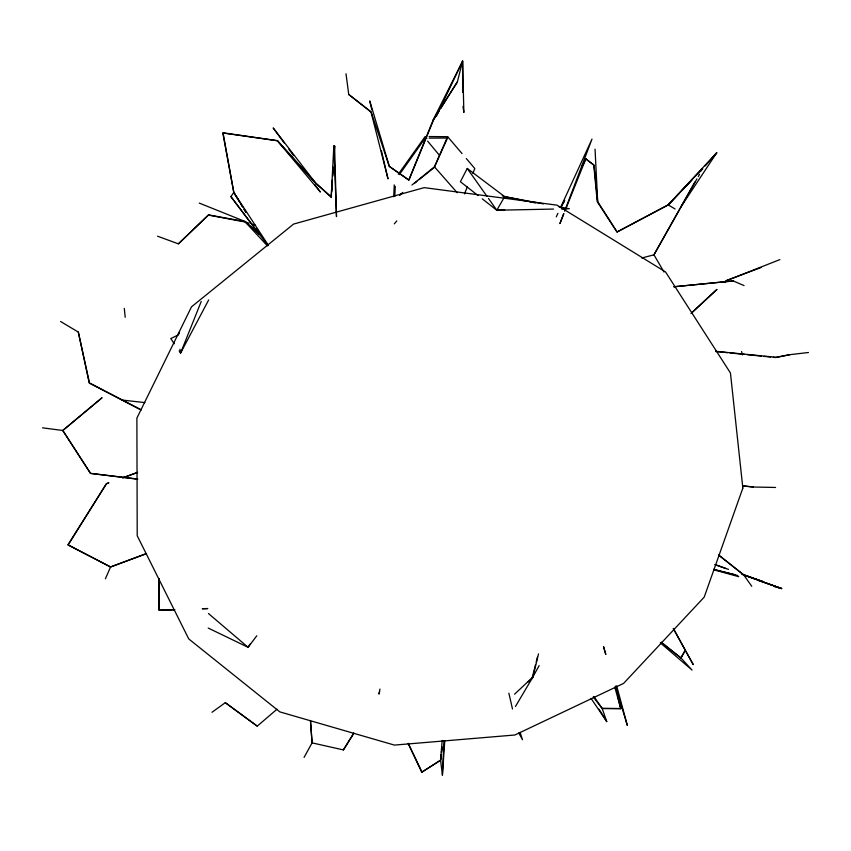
<?xml version="1.0" encoding="UTF-8"?>
<svg xmlns="http://www.w3.org/2000/svg" width="851" height="851" viewBox="0 0 851 851"><rect width="100%" height="100%" fill="white"/><g stroke="black" fill="none" stroke-linecap="round" stroke-linejoin="round"><path stroke-width="1.28" d="M159.19 578.85L159.158 610.263L174.881 609.71L159.094 610.199L159.031 578.765M462.625 92.387L462.625 61.123L433.276 119.704L408.767 180.05L389.258 166.381L371.132 111.949L348.75 94.482L345.995 73.75M393.726 196.73L394.247 184.869M442.18 740.444L440.573 760.209L442.403 775.101L443.977 740.678M239.216 201.325L233.812 192.475L222.792 133.001L277.394 140.745L315.285 182.805L331.188 197.145L333.847 145.968L334.603 146.064L336.496 216.622L333.847 145.968M394.758 196.475L395.29 186.305M331.486 194.379L331.316 196.985L315.37 182.742L277.479 140.681L223.047 132.799L233.812 192.475L242.62 206.825M331.656 191.762L332.326 181.327M332.667 176.104L333.166 168.264M331.188 197.145L332.326 180.114M332.581 176.189L333.198 167.019M442.403 775.101L444.775 740.806M379.961 689.065L378.972 694.118L379.599 691.693M515.44 706.5L532.886 677.056L538.513 653.898M440.584 108.715L457.381 81.866L462.625 61.123L463.869 112.46L462.976 106.492M528.163 682.002L532.035 678.481L535.545 664.663M536.183 662.152L537.449 657.132M563.692 213.644L559.915 223.59L563.83 213.814M564.638 211.165L591.988 139.117L560.649 207.336M201.219 301.499L180.572 353.08L179.167 351.006M565.298 210.144L585.828 158.85L594.062 165.126L597.679 201.623L617.092 231.993L668.226 204.878L679.13 193.475M464.465 193.9L467.422 186.646M472.848 173.359L474.815 168.53L466.316 158.573M105.407 578.754L110.566 566.968L146.457 553.575M411.98 185.007L434.457 166.828L447.626 136.681L429.127 136.554M446.988 139.202L434.265 167.456L418.99 179.742M556.246 216.909L557.905 213.324M436.361 116.31L462.625 61.123M561.66 206.24L564.67 200.315M583.318 163.573L585.733 158.839L593.775 165.115L597.232 201.676L616.986 232.004L668.226 204.878L702.447 168.562L701.181 170.806M563.351 202.974L564.532 200.655M581.69 166.977L585.828 158.85M526.631 201.144L504.664 196.634L467.252 168.455L460.412 181.72L478.092 195.57M208.655 299.967L180.572 353.08L179.955 349.261M532.035 678.481L539.151 665.631M304.073 757.422L312.083 742.87L310.477 720.797L312.083 742.87L343.368 749.912L353.761 733.168M660.344 642.867L692.044 670.067L680.949 657.961L684.598 651.366M661.259 642.324L680.949 657.961L684.661 651.334M696.969 178.848L653.951 254.832L641.76 258.002M694.82 182.061L653.951 254.832L663.982 272.012M698.256 176.604L699.543 174.359M482.251 198.836L496.814 210.24L504.664 196.634L543.481 203.9M250.194 643.92L248.088 647.303L208.218 628.059M343.432 749.922L353.846 733.232M439.18 110.949L433.584 119.895L408.959 180.093L389.364 166.392L369.749 100.929L371.844 109.875M433.276 119.704L438.233 111.917M440.361 108.577L457.381 81.866M680.917 206.878L716.755 152.712L668.226 204.878L675.045 208.974M174.264 343.751L170.764 338.56L177.678 335.241L179.157 333.039M399.406 174.593L425.128 138.16M157.552 236.195L178.402 243.843L208.431 215.09L245.322 222.047L259.491 234.525L230.887 196.592L233.812 192.475L268.267 245.141M398.311 174.221L425.16 136.522L426.851 138.543M256.779 635.771L248.088 647.303L208.474 613.539M711.01 159.945L716.755 152.712L705.224 165.924M177.678 335.241L179.348 333.241M394.279 223.866L396.821 220.92M681.853 190.624L691.842 180.157M697.299 174.455L702.745 168.753M178.402 243.843L208.495 214.867L245.396 221.622L259.555 234.408L256.162 228.898M514.578 694.182L532.886 677.056M690.991 313.572L716.861 289.553M724.531 282.436L726.446 280.66L779.878 259.608M691.906 312.583L716.787 289.457M724.446 282.341L726.36 280.564L761.017 267.544M277.075 709.16L257.204 726.169L225.302 702.671L211.995 712.287M42.55 427.83L62.783 430.489L101.897 397.821M137.639 479.219L90.536 473.433L62.783 430.489L101.897 397.917M399.715 194.922L402.778 192.443M399.64 195.315L401.672 193.677M414.916 183.029L416.947 181.38M110.566 566.968L67.963 544.778L106.418 483.676L108.907 482.772L106.46 483.772L68.112 545.012L110.566 566.968L146.5 553.629M808.45 352.505L789.983 354.654L775.857 357.58L773.24 357.314M789.983 354.654L775.921 357.26L715.776 351.314M733.232 280.947L673.96 286.766L733.232 280.947L744.051 285.564M488.474 198.453L496.814 210.24L504.76 209.793M496.814 210.24L553.522 209.069M561.437 208.91L569.351 208.74L559.001 206.804M429.074 138.128L447.52 138.032M593.221 696.948L602.168 708.457L621.028 708.564M593.892 696.501L602.168 708.457L620.741 708.617L618.017 697.139M743.072 485.964L753.422 487.017L775.559 487.463M715.723 351.495L727.488 352.686M730.105 352.952L744.476 354.41M747.093 354.676L761.475 356.122M764.092 356.388L770.623 357.048M121.448 399.959L144.893 402.608M743.051 485.878L753.422 487.017M137.639 479.007L90.525 473.347L62.783 430.489M529.216 201.666L535.673 202.995M713.627 569.383L735.307 574.755M758.262 580.446L781.707 588.584L774.123 586.488M713.617 569.447L737.817 575.563M713.51 569.713L738.764 576.701M249.024 223.207L245.322 222.047L267.427 245.865M251.481 223.973L255.183 225.132M502.207 195.804L504.664 196.634M751.752 586.275L743.71 574.904L718.744 555.129L743.71 574.904L763.358 581.712L742.21 574.223M728.52 569.383L714.84 564.543L725.946 568.574M763.283 581.999L781.707 588.584L742.051 574.361M743.71 574.904L762.06 581.552M199.23 203.07L245.396 221.622M140.192 409.544L89.227 383.078L78.324 332.092L60.581 321.487M141.34 409.884L89.472 382.886L78.324 332.092M225.302 702.671L257.045 725.946M348.75 94.482L371.025 111.992L388.003 178.87L381.418 150.755M661.291 642.292L680.949 657.961M434.457 166.828L457.242 192.751M447.626 136.681L462.072 153.606M277.394 140.745L320.38 192.028L314.87 184.55M427.627 141.138L439.254 155.084M315.37 182.742L273.16 127.937L284.181 142.894M230.887 196.592L268.012 245.567M288.904 149.308L293.627 155.712M304.637 170.668L306.211 172.796M467.252 168.455L486.963 196.315M591.126 698.522L606.752 721.595L602.168 708.457M599.04 709.191L606.752 721.595M240.567 203.538L242.599 206.857M256.108 228.993L259.491 234.525M685.204 650.27L693.225 664.546L673.439 628.698M673.269 628.442L685.278 650.228M518.791 732.988L522.514 739.764L520.11 732.371M408.289 743.391L422.022 772.112L440.573 760.209L441.18 754.965L440.573 760.209L421.713 772.197L408.129 743.434M512.493 708.989L508.866 693.193M605.869 654.313L603.561 646.686L605.667 654.27M615.464 686.097L627.357 725.509L616.645 685.821M614.784 687.129L620.741 708.617M741.583 351.516L742.444 354.92M618.89 699.65L620.719 707.287M124.289 308.36L125.203 317.295M595.04 149.138L597.679 201.623M334.603 146.064L333.752 159.126L334.603 146.064M442.084 747.104L441.478 752.348L442.105 747.104M742.849 488.102L704.202 597.136L623.623 683.385L514.887 734.998L394.428 745.093L279.83 711.883L188.752 638.931L137.213 535.736L136.883 418.128L191.507 306.828L293.584 224.079L424.181 187.635L556.98 205.155L665.556 271.948L730.445 372.993L742.849 488.102M137.5 472.454L122.608 477.879L137.49 472.422M207.633 608.561L202.4 608.742L207.633 608.561M246.003 212.335L243.971 209.027L245.971 212.388"/></g></svg>
